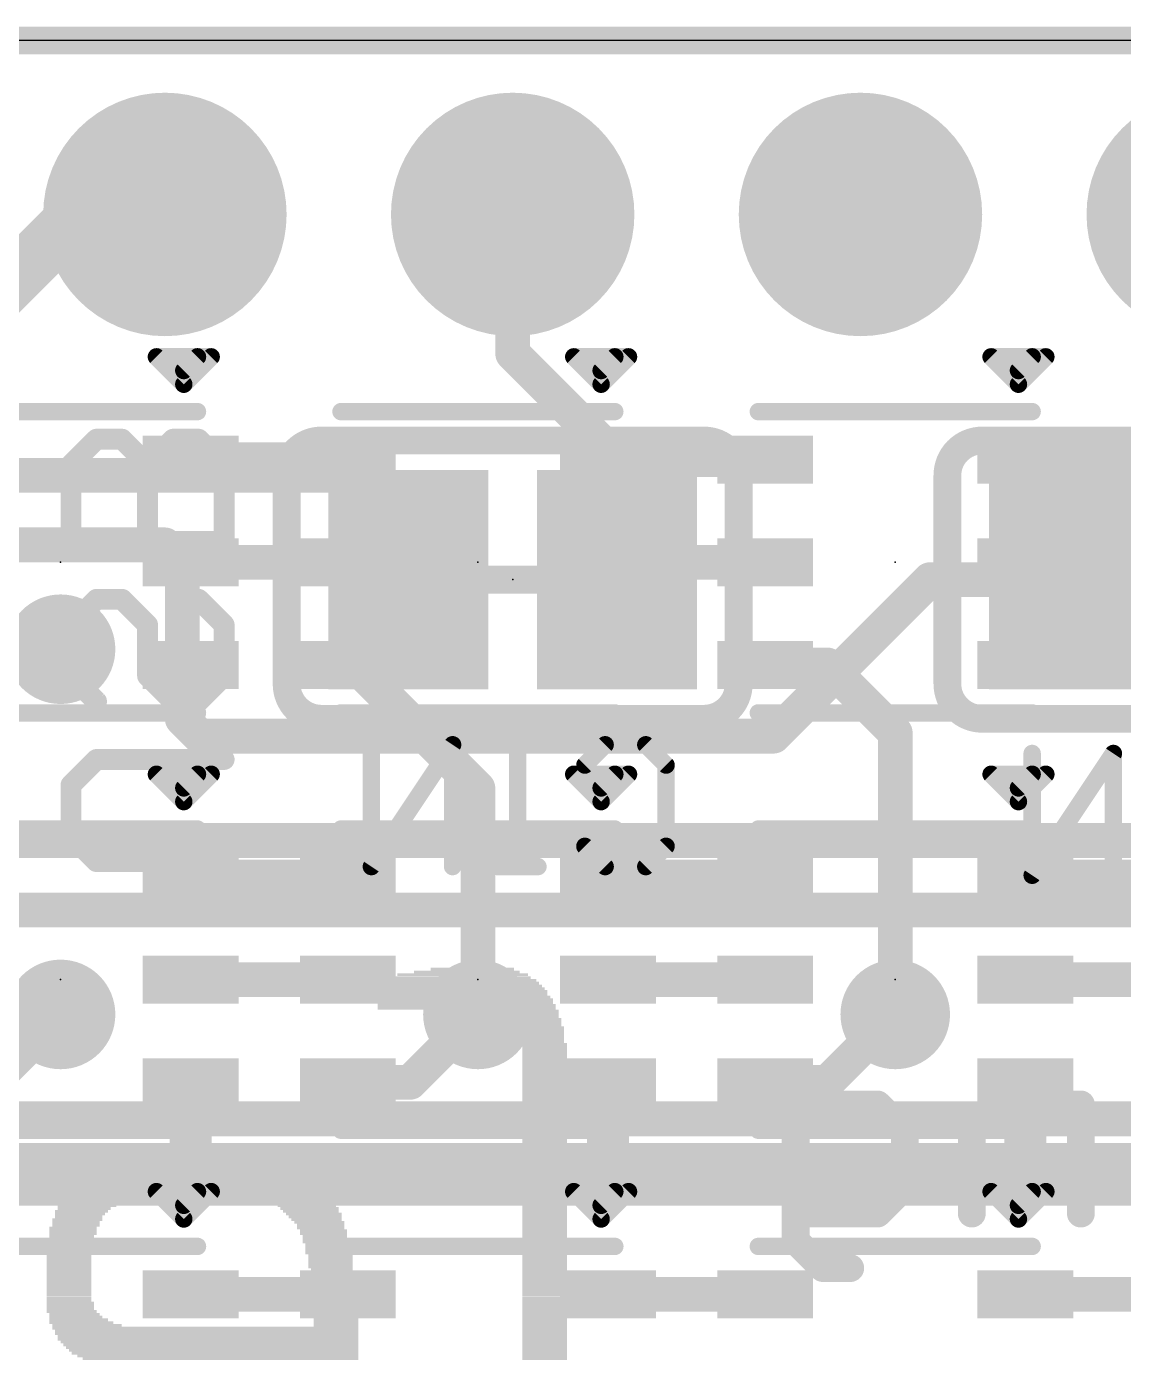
# Model space of a CAD drawing. Extents: x -6 to 62.2, y -4.9 to 32.6.
# Drawn here: x 20.58 to 28.59, y 13.24 to 22.96 of the extents above; entities that cross this region are included whole.
import ezdxf

# ---------------------------------------------------------------- set-up
doc = ezdxf.new("R2010")
doc.units = 0
for name, color, linetype in [('1', 12, 'CONTINUOUS'), ('16', 132, 'CONTINUOUS'), ('17', 110, 'CONTINUOUS'), ('18', 110, 'CONTINUOUS'), ('20', 53, 'CONTINUOUS'), ('21', 40, 'CONTINUOUS'), ('22', 6, 'CONTINUOUS'), ('23', 53, 'CONTINUOUS'), ('24', 53, 'CONTINUOUS')]:
    doc.layers.add(name, color=color, linetype=linetype)

# ---------------------------------------------------------------- blocks, each defined once
blk = doc.blocks.new('RECT')
blk.add_solid([(-0.5, -0.5), (0.5, -0.5), (-0.5, 0.5), (0.5, 0.5)])
blk = doc.blocks.new('ROUNDP')
at = {"const_width": 0.5}
blk.add_lwpolyline([(0, -0.25, 1), (0, 0.25, 1), (0, -0.25)], format="xyb", dxfattribs=at)
blk = doc.blocks.new('ROUNDV')
at = {"const_width": 0.5}
blk.add_lwpolyline([(0, -0.25, 1), (0, 0.25, 1), (0, -0.25)], format="xyb", dxfattribs=at)

msp = doc.modelspace()

# ---------------------------------------------------------------- linework, layer by layer
at = {"layer": '1'}
for points, const_width in [([(50.8, 22.86), (0, 22.86)], 0.2032), ([(22.926, 19.8), (21.778, 19.8)], 0.254), ([(25.974, 19.8), (24.826, 19.8)], 0.254), ([(27.874, 19.8), (29.022, 19.8)], 0.254), ([(22.926, 19.05), (21.778, 19.05)], 0.254), ([(25.974, 19.05), (24.826, 19.05)], 0.254), ([(29.022, 19.05), (27.874, 19.05)], 0.254), ([(20.828, 18.415), (20.332, 18.3)], 0.254), ([(22.926, 18.3), (22.975, 18.3)], 0.254), ([(22.975, 18.3), (23.876, 17.399)], 0.254), ([(26.428, 18.3), (25.974, 18.3)], 0.254), ([(26.428, 18.3), (26.924, 17.804)], 0.254), ([(26.924, 17.804), (26.924, 15.748)], 0.254), ([(23.876, 17.399), (23.876, 15.748)], 0.254), ([(22.926, 16.752), (21.778, 16.752)], 0.254), ([(24.826, 16.752), (25.974, 16.752)], 0.254), ([(29.022, 16.752), (27.874, 16.752)], 0.254), ([(22.926, 16.002), (21.778, 16.002)], 0.254), ([(25.974, 16.002), (24.826, 16.002)], 0.254), ([(27.874, 16.002), (29.022, 16.002)], 0.254), ([(20.828, 15.748), (20.332, 15.252)], 0.254), ([(23.876, 15.748), (23.38, 15.252)], 0.254), ([(26.924, 15.748), (26.428, 15.252)], 0.254), ([(21.778, 15.252), (21.778, 14.605)], 0.3048), ([(23.38, 15.252), (22.926, 15.252)], 0.254), ([(24.826, 15.252), (24.826, 14.605)], 0.3048), ([(26.428, 15.252), (25.974, 15.252)], 0.254), ([(27.874, 15.252), (27.874, 14.605)], 0.3048), ([(18.669, 14.605), (21.9075, 14.605)], 0.4064), ([(21.9075, 14.605), (24.892, 14.605)], 0.4064), ([(24.892, 14.605), (25.527, 14.605)], 0.4064), ([(25.527, 14.605), (29.7815, 14.605)], 0.4064), ([(21.778, 14.605), (21.9075, 14.605)], 0.3048), ([(24.826, 14.605), (24.892, 14.605)], 0.3048), ([(27.874, 14.605), (25.527, 14.605)], 0.3048), ([(21.778, 13.704), (22.926, 13.704)], 0.254), ([(24.826, 13.704), (25.974, 13.704)], 0.254), ([(29.022, 13.704), (27.874, 13.704)], 0.254)]:
    msp.add_lwpolyline(points, dxfattribs=dict(at, const_width=const_width))
for points, const_width in [([(21.778, 19.8635, 1), (21.778, 19.7365)], 0.127), ([(22.926, 19.7365, 1), (22.926, 19.8635)], 0.127), ([(24.826, 19.8635, 1), (24.826, 19.7365)], 0.127), ([(25.974, 19.7365, 1), (25.974, 19.8635)], 0.127), ([(27.874, 19.8635, 1), (27.874, 19.7365)], 0.127), ([(21.778, 19.1135, 1), (21.778, 18.9865)], 0.127), ([(22.926, 18.9865, 1), (22.926, 19.1135)], 0.127), ([(24.826, 19.1135, 1), (24.826, 18.9865)], 0.127), ([(25.974, 18.9865, 1), (25.974, 19.1135)], 0.127), ([(27.874, 19.1135, 1), (27.874, 18.9865)], 0.127), ([(20.8423, 18.3531, 1), (20.8137, 18.4769)], 0.127), ([(22.926, 18.3635, 1), (22.926, 18.2365)], 0.127), ([(23.0199, 18.3449, 1), (22.9301, 18.2551)], 0.127), ([(22.975, 18.2365, 1), (22.975, 18.3635)], 0.127), ([(25.974, 18.3635, 1), (25.974, 18.2365)], 0.127), ([(26.4729, 18.3449, 1), (26.3831, 18.2551)], 0.127), ([(26.428, 18.2365, 1), (26.428, 18.3635)], 0.127), ([(26.9875, 17.804, 1), (26.8605, 17.804)], 0.127), ([(26.8791, 17.7591, 1), (26.9689, 17.8489)], 0.127), ([(23.9395, 17.399, 1), (23.8125, 17.399)], 0.127), ([(23.8311, 17.3541, 1), (23.9209, 17.4439)], 0.127), ([(21.778, 16.8155, 1), (21.778, 16.6885)], 0.127), ([(22.926, 16.6885, 1), (22.926, 16.8155)], 0.127), ([(24.826, 16.8155, 1), (24.826, 16.6885)], 0.127), ([(25.974, 16.6885, 1), (25.974, 16.8155)], 0.127), ([(27.874, 16.8155, 1), (27.874, 16.6885)], 0.127), ([(21.778, 16.0655, 1), (21.778, 15.9385)], 0.127), ([(22.926, 15.9385, 1), (22.926, 16.0655)], 0.127), ([(24.826, 16.0655, 1), (24.826, 15.9385)], 0.127), ([(25.974, 15.9385, 1), (25.974, 16.0655)], 0.127), ([(27.874, 16.0655, 1), (27.874, 15.9385)], 0.127), ([(20.8729, 15.7031, 1), (20.7831, 15.7929)], 0.127), ([(23.9209, 15.7031, 1), (23.8311, 15.7929)], 0.127), ([(26.9689, 15.7031, 1), (26.8791, 15.7929)], 0.127), ([(23.8125, 15.748, 1), (23.9395, 15.748)], 0.127), ([(26.8605, 15.748, 1), (26.9875, 15.748)], 0.127), ([(21.8542, 15.252, 1), (21.7018, 15.252)], 0.1524), ([(22.926, 15.3155, 1), (22.926, 15.1885)], 0.127), ([(23.3351, 15.2969, 1), (23.4249, 15.2071)], 0.127), ([(23.38, 15.1885, 1), (23.38, 15.3155)], 0.127), ([(24.9022, 15.252, 1), (24.7498, 15.252)], 0.1524), ([(25.974, 15.3155, 1), (25.974, 15.1885)], 0.127), ([(26.3831, 15.2969, 1), (26.4729, 15.2071)], 0.127), ([(26.428, 15.1885, 1), (26.428, 15.3155)], 0.127), ([(27.9502, 15.252, 1), (27.7978, 15.252)], 0.1524), ([(21.9075, 14.7066, 1), (21.9075, 14.5034)], 0.2032), ([(21.9075, 14.5034, 1), (21.9075, 14.7066)], 0.2032), ([(24.892, 14.7066, 1), (24.892, 14.5034)], 0.2032), ([(24.892, 14.5034, 1), (24.892, 14.7066)], 0.2032), ([(25.527, 14.7066, 1), (25.527, 14.5034)], 0.2032), ([(25.527, 14.5034, 1), (25.527, 14.7066)], 0.2032), ([(21.778, 14.6812, 1), (21.778, 14.5288)], 0.1524), ([(21.7018, 14.605, 1), (21.8542, 14.605)], 0.1524), ([(21.9075, 14.5288, 1), (21.9075, 14.6812)], 0.1524), ([(24.826, 14.6812, 1), (24.826, 14.5288)], 0.1524), ([(24.7498, 14.605, 1), (24.9022, 14.605)], 0.1524), ([(24.892, 14.5288, 1), (24.892, 14.6812)], 0.1524), ([(25.527, 14.6812, 1), (25.527, 14.5288)], 0.1524), ([(27.7978, 14.605, 1), (27.9502, 14.605)], 0.1524), ([(27.874, 14.5288, 1), (27.874, 14.6812)], 0.1524), ([(21.778, 13.7675, 1), (21.778, 13.6405)], 0.127), ([(22.926, 13.6405, 1), (22.926, 13.7675)], 0.127), ([(24.826, 13.7675, 1), (24.826, 13.6405)], 0.127), ([(25.974, 13.6405, 1), (25.974, 13.7675)], 0.127), ([(27.874, 13.7675, 1), (27.874, 13.6405)], 0.127)]:
    msp.add_lwpolyline(points, format="xyb", dxfattribs=dict(at, const_width=const_width))
at = {"layer": '16'}
for points, const_width in [([(0, 22.86), (50.8, 22.86)], 0.2032), ([(19.685, 20.32), (20.955, 21.59)], 0.4064), ([(21.59, 21.59), (20.955, 21.59)], 0.4064), ([(24.13, 21.59), (24.13, 20.574)], 0.254), ([(24.13, 20.574), (24.892, 19.812)], 0.254), ([(24.892, 19.812), (24.892, 18.923)], 0.254), ([(22.86, 19.685), (15.621, 19.685)], 0.254), ([(23.368, 18.923), (22.86, 19.685)], 0.254), ([(21.59, 19.177), (15.24, 19.177)], 0.254), ([(21.717, 19.05), (21.59, 19.177)], 0.254), ([(21.717, 17.907), (21.717, 19.05)], 0.254), ([(27.178, 18.923), (26.035, 17.78)], 0.254), ([(28.194, 18.923), (27.178, 18.923)], 0.254), ([(21.844, 17.78), (21.717, 17.907)], 0.254), ([(26.035, 17.78), (21.844, 17.78)], 0.254), ([(44.069, 17.018), (11.557, 17.018)], 0.254), ([(42.6695, 16.51), (11.303, 16.51)], 0.254), ([(29.718, 14.986), (9.9695, 14.986)], 0.254), ([(29.4005, 14.478), (9.6139, 14.478)], 0.254)]:
    msp.add_lwpolyline(points, dxfattribs=dict(at, const_width=const_width))
for points, const_width in [([(20.955, 21.6916, 1), (20.955, 21.4884)], 0.2032), ([(21.0268, 21.5182, 1), (20.8832, 21.6618)], 0.2032), ([(21.59, 21.4884, 1), (21.59, 21.6916)], 0.2032), ([(24.1935, 21.59, 1), (24.0665, 21.59)], 0.127), ([(24.1749, 20.6189, 1), (24.0851, 20.5291)], 0.127), ([(24.0665, 20.574, 1), (24.1935, 20.574)], 0.127), ([(24.9555, 19.812, 1), (24.8285, 19.812)], 0.127), ([(24.8471, 19.7671, 1), (24.9369, 19.8569)], 0.127), ([(22.9128, 19.7202, 1), (22.8072, 19.6498)], 0.127), ([(22.86, 19.6215, 1), (22.86, 19.7485)], 0.127), ([(21.6349, 19.2219, 1), (21.5451, 19.1321)], 0.127), ([(21.59, 19.1135, 1), (21.59, 19.2405)], 0.127), ([(21.7805, 19.05, 1), (21.6535, 19.05)], 0.127), ([(21.6721, 19.0051, 1), (21.7619, 19.0949)], 0.127), ([(27.178, 18.9865, 1), (27.178, 18.8595)], 0.127), ([(27.2229, 18.8781, 1), (27.1331, 18.9679)], 0.127), ([(28.194, 18.8595, 1), (28.194, 18.9865)], 0.127), ([(23.3152, 18.8878, 1), (23.4208, 18.9582)], 0.127), ([(24.8285, 18.923, 1), (24.9555, 18.923)], 0.127), ([(21.7619, 17.9519, 1), (21.6721, 17.8621)], 0.127), ([(21.6535, 17.907, 1), (21.7805, 17.907)], 0.127), ([(21.844, 17.8435, 1), (21.844, 17.7165)], 0.127), ([(21.7991, 17.7351, 1), (21.8889, 17.8249)], 0.127), ([(25.9901, 17.8249, 1), (26.0799, 17.7351)], 0.127), ([(26.035, 17.7165, 1), (26.035, 17.8435)], 0.127)]:
    msp.add_lwpolyline(points, format="xyb", dxfattribs=dict(at, const_width=const_width))
at = {"layer": '20'}
msp.add_line((48.26, 22.86), (2.54, 22.86), dxfattribs=at)
at = {"layer": '21', "const_width": 0.0635}
for points in [[(21.5505, 20.5725, 1), (21.5055, 20.5275)], [(21.528, 20.5817, 1), (21.528, 20.5183)], [(21.628, 20.5817, 1), (21.628, 20.5183)], [(21.628, 20.5183, 1), (21.628, 20.5817)], [(21.828, 20.5817, 1), (21.828, 20.5183)], [(21.8505, 20.5275, 1), (21.8055, 20.5725)], [(21.9505, 20.5275, 1), (21.9055, 20.5725)], [(21.928, 20.5183, 1), (21.928, 20.5817)], [(21.928, 20.5183, 1), (21.928, 20.5817)], [(24.5985, 20.5725, 1), (24.5535, 20.5275)], [(24.576, 20.5817, 1), (24.576, 20.5183)], [(24.676, 20.5817, 1), (24.676, 20.5183)], [(24.676, 20.5183, 1), (24.676, 20.5817)], [(24.876, 20.5817, 1), (24.876, 20.5183)], [(24.8985, 20.5275, 1), (24.8535, 20.5725)], [(24.9985, 20.5275, 1), (24.9535, 20.5725)], [(24.976, 20.5183, 1), (24.976, 20.5817)], [(24.976, 20.5183, 1), (24.976, 20.5817)], [(27.6465, 20.5725, 1), (27.6015, 20.5275)], [(27.624, 20.5817, 1), (27.624, 20.5183)], [(27.724, 20.5817, 1), (27.724, 20.5183)], [(27.724, 20.5183, 1), (27.724, 20.5817)], [(27.924, 20.5817, 1), (27.924, 20.5183)], [(27.9465, 20.5275, 1), (27.9015, 20.5725)], [(28.0465, 20.5275, 1), (28.0015, 20.5725)], [(28.024, 20.5183, 1), (28.024, 20.5817)], [(28.024, 20.5183, 1), (28.024, 20.5817)], [(21.7055, 20.4725, 1), (21.7505, 20.4275)], [(24.7535, 20.4725, 1), (24.7985, 20.4275)], [(27.8015, 20.4725, 1), (27.8465, 20.4275)], [(21.7055, 20.3725, 1), (21.7505, 20.3275)], [(21.7055, 20.3275, 1), (21.7505, 20.3725)], [(24.7535, 20.3725, 1), (24.7985, 20.3275)], [(24.7535, 20.3275, 1), (24.7985, 20.3725)], [(27.8015, 20.3725, 1), (27.8465, 20.3275)], [(27.8015, 20.3275, 1), (27.8465, 20.3725)], [(21.828, 20.1183, 1), (21.828, 20.1818)], [(22.876, 20.1818, 1), (22.876, 20.1183)], [(24.876, 20.1183, 1), (24.876, 20.1818)], [(25.924, 20.1818, 1), (25.924, 20.1183)], [(27.924, 20.1183, 1), (27.924, 20.1818)], [(21.828, 17.9183, 1), (21.828, 17.9817)], [(22.876, 17.9817, 1), (22.876, 17.9183)], [(24.876, 17.9183, 1), (24.876, 17.9817)], [(25.924, 17.9817, 1), (25.924, 17.9183)], [(27.924, 17.9183, 1), (27.924, 17.9817)], [(21.5505, 17.5245, 1), (21.5055, 17.4795)], [(21.528, 17.5338, 1), (21.528, 17.4703)], [(21.628, 17.5338, 1), (21.628, 17.4703)], [(21.628, 17.4703, 1), (21.628, 17.5338)], [(21.828, 17.5338, 1), (21.828, 17.4703)], [(21.8505, 17.4795, 1), (21.8055, 17.5245)], [(21.9505, 17.4795, 1), (21.9055, 17.5245)], [(21.928, 17.4703, 1), (21.928, 17.5338)], [(21.928, 17.4703, 1), (21.928, 17.5338)], [(24.5985, 17.5245, 1), (24.5535, 17.4795)], [(24.576, 17.5338, 1), (24.576, 17.4703)], [(24.676, 17.5338, 1), (24.676, 17.4703)], [(24.676, 17.4703, 1), (24.676, 17.5338)], [(24.876, 17.5338, 1), (24.876, 17.4703)], [(24.8985, 17.4795, 1), (24.8535, 17.5245)], [(24.9985, 17.4795, 1), (24.9535, 17.5245)], [(24.976, 17.4703, 1), (24.976, 17.5338)], [(24.976, 17.4703, 1), (24.976, 17.5338)], [(27.6465, 17.5245, 1), (27.6015, 17.4795)], [(27.624, 17.5338, 1), (27.624, 17.4703)], [(27.724, 17.5338, 1), (27.724, 17.4703)], [(27.724, 17.4703, 1), (27.724, 17.5338)], [(27.924, 17.5338, 1), (27.924, 17.4703)], [(27.9465, 17.4795, 1), (27.9015, 17.5245)], [(28.0465, 17.4795, 1), (28.0015, 17.5245)], [(28.024, 17.4703, 1), (28.024, 17.5338)], [(28.024, 17.4703, 1), (28.024, 17.5338)], [(21.7055, 17.4245, 1), (21.7505, 17.3795)], [(24.7535, 17.4245, 1), (24.7985, 17.3795)], [(27.8015, 17.4245, 1), (27.8465, 17.3795)], [(21.7055, 17.3245, 1), (21.7505, 17.2795)], [(21.7055, 17.2795, 1), (21.7505, 17.3245)], [(24.7535, 17.3245, 1), (24.7985, 17.2795)], [(24.7535, 17.2795, 1), (24.7985, 17.3245)], [(27.8015, 17.3245, 1), (27.8465, 17.2795)], [(27.8015, 17.2795, 1), (27.8465, 17.3245)], [(21.828, 17.0703, 1), (21.828, 17.1337)], [(22.876, 17.1337, 1), (22.876, 17.0703)], [(24.876, 17.0703, 1), (24.876, 17.1337)], [(25.924, 17.1337, 1), (25.924, 17.0703)], [(27.924, 17.0703, 1), (27.924, 17.1337)], [(21.828, 14.8703, 1), (21.828, 14.9338)], [(22.876, 14.9338, 1), (22.876, 14.8703)], [(24.876, 14.8703, 1), (24.876, 14.9338)], [(25.924, 14.9338, 1), (25.924, 14.8703)], [(27.924, 14.8703, 1), (27.924, 14.9338)], [(21.5505, 14.4765, 1), (21.5055, 14.4315)], [(21.528, 14.4858, 1), (21.528, 14.4223)], [(21.628, 14.4858, 1), (21.628, 14.4223)], [(21.628, 14.4223, 1), (21.628, 14.4858)], [(21.828, 14.4858, 1), (21.828, 14.4223)], [(21.8505, 14.4315, 1), (21.8055, 14.4765)], [(21.9505, 14.4315, 1), (21.9055, 14.4765)], [(21.928, 14.4223, 1), (21.928, 14.4858)], [(21.928, 14.4223, 1), (21.928, 14.4858)], [(24.5985, 14.4765, 1), (24.5535, 14.4315)], [(24.576, 14.4858, 1), (24.576, 14.4223)], [(24.676, 14.4858, 1), (24.676, 14.4223)], [(24.676, 14.4223, 1), (24.676, 14.4858)], [(24.876, 14.4858, 1), (24.876, 14.4223)], [(24.8985, 14.4315, 1), (24.8535, 14.4765)], [(24.9985, 14.4315, 1), (24.9535, 14.4765)], [(24.976, 14.4223, 1), (24.976, 14.4858)], [(24.976, 14.4223, 1), (24.976, 14.4858)], [(27.6465, 14.4765, 1), (27.6015, 14.4315)], [(27.624, 14.4858, 1), (27.624, 14.4223)], [(27.724, 14.4858, 1), (27.724, 14.4223)], [(27.724, 14.4223, 1), (27.724, 14.4858)], [(27.924, 14.4858, 1), (27.924, 14.4223)], [(27.9465, 14.4315, 1), (27.9015, 14.4765)], [(28.0465, 14.4315, 1), (28.0015, 14.4765)], [(28.024, 14.4223, 1), (28.024, 14.4858)], [(28.024, 14.4223, 1), (28.024, 14.4858)], [(21.7055, 14.3765, 1), (21.7505, 14.3315)], [(24.7535, 14.3765, 1), (24.7985, 14.3315)], [(27.8015, 14.3765, 1), (27.8465, 14.3315)], [(21.7055, 14.2765, 1), (21.7505, 14.2315)], [(21.7055, 14.2315, 1), (21.7505, 14.2765)], [(24.7535, 14.2765, 1), (24.7985, 14.2315)], [(24.7535, 14.2315, 1), (24.7985, 14.2765)], [(27.8015, 14.2765, 1), (27.8465, 14.2315)], [(27.8015, 14.2315, 1), (27.8465, 14.2765)], [(21.828, 14.0222, 1), (21.828, 14.0858)], [(22.876, 14.0858, 1), (22.876, 14.0222)], [(24.876, 14.0222, 1), (24.876, 14.0858)], [(25.924, 14.0858, 1), (25.924, 14.0222)], [(27.924, 14.0222, 1), (27.924, 14.0858)]]:
    msp.add_lwpolyline(points, format="xyb", dxfattribs=at)
at = {"layer": '21', "const_width": 0.127}
for points in [[(21.628, 20.55), (21.528, 20.55)], [(21.528, 20.55), (21.728, 20.35)], [(21.928, 20.55), (21.628, 20.55)], [(21.728, 20.35), (21.928, 20.55)], [(21.828, 20.55), (21.728, 20.45)], [(21.928, 20.55), (21.828, 20.55)], [(24.676, 20.55), (24.576, 20.55)], [(24.576, 20.55), (24.776, 20.35)], [(24.976, 20.55), (24.676, 20.55)], [(24.776, 20.35), (24.976, 20.55)], [(24.876, 20.55), (24.776, 20.45)], [(24.976, 20.55), (24.876, 20.55)], [(27.724, 20.55), (27.624, 20.55)], [(27.624, 20.55), (27.824, 20.35)], [(28.024, 20.55), (27.724, 20.55)], [(27.824, 20.35), (28.024, 20.55)], [(27.924, 20.55), (27.824, 20.45)], [(28.024, 20.55), (27.924, 20.55)], [(19.828, 20.15), (21.828, 20.15)], [(22.876, 20.15), (24.876, 20.15)], [(25.924, 20.15), (27.924, 20.15)], [(19.828, 17.95), (21.828, 17.95)], [(22.876, 17.95), (24.876, 17.95)], [(25.924, 17.95), (27.924, 17.95)], [(21.628, 17.502), (21.528, 17.502)], [(21.528, 17.502), (21.728, 17.302)], [(21.928, 17.502), (21.628, 17.502)], [(21.728, 17.302), (21.928, 17.502)], [(21.828, 17.502), (21.728, 17.402)], [(21.928, 17.502), (21.828, 17.502)], [(24.676, 17.502), (24.576, 17.502)], [(24.576, 17.502), (24.776, 17.302)], [(24.976, 17.502), (24.676, 17.502)], [(24.776, 17.302), (24.976, 17.502)], [(24.876, 17.502), (24.776, 17.402)], [(24.976, 17.502), (24.876, 17.502)], [(27.724, 17.502), (27.624, 17.502)], [(27.624, 17.502), (27.824, 17.302)], [(28.024, 17.502), (27.724, 17.502)], [(27.824, 17.302), (28.024, 17.502)], [(27.924, 17.502), (27.824, 17.402)], [(28.024, 17.502), (27.924, 17.502)], [(19.828, 17.102), (21.828, 17.102)], [(22.876, 17.102), (24.876, 17.102)], [(25.924, 17.102), (27.924, 17.102)], [(19.828, 14.902), (21.828, 14.902)], [(22.876, 14.902), (24.876, 14.902)], [(25.924, 14.902), (27.924, 14.902)], [(21.628, 14.454), (21.528, 14.454)], [(21.528, 14.454), (21.728, 14.254)], [(21.928, 14.454), (21.628, 14.454)], [(21.728, 14.254), (21.928, 14.454)], [(21.828, 14.454), (21.728, 14.354)], [(21.928, 14.454), (21.828, 14.454)], [(24.676, 14.454), (24.576, 14.454)], [(24.576, 14.454), (24.776, 14.254)], [(24.976, 14.454), (24.676, 14.454)], [(24.776, 14.254), (24.976, 14.454)], [(24.876, 14.454), (24.776, 14.354)], [(24.976, 14.454), (24.876, 14.454)], [(27.724, 14.454), (27.624, 14.454)], [(27.624, 14.454), (27.824, 14.254)], [(28.024, 14.454), (27.724, 14.454)], [(27.824, 14.254), (28.024, 14.454)], [(27.924, 14.454), (27.824, 14.354)], [(28.024, 14.454), (27.924, 14.454)], [(19.828, 14.054), (21.828, 14.054)], [(22.876, 14.054), (24.876, 14.054)], [(25.924, 14.054), (27.924, 14.054)]]:
    msp.add_lwpolyline(points, dxfattribs=at)
at = {"layer": '22'}
for points, const_width in [([(21.0906, 19.9486), (20.9042, 19.7622)], 0.1524), ([(21.2771, 19.9486), (21.0906, 19.9486)], 0.1524), ([(21.4635, 19.7622), (21.2771, 19.9486)], 0.1524), ([(21.6499, 19.9486), (21.4635, 19.7622)], 0.1524), ([(21.8363, 19.9486), (21.6499, 19.9486)], 0.1524), ([(22.0228, 19.7622), (21.8363, 19.9486)], 0.1524), ([(25.527, 19.939), (22.733, 19.939)], 0.2032), ([(30.353, 19.939), (27.559, 19.939)], 0.2032), ([(20.9042, 19.7622), (20.9042, 19.2029)], 0.1524), ([(21.4635, 19.2029), (21.4635, 19.7622)], 0.1524), ([(22.0228, 19.2029), (22.0228, 19.7622)], 0.1524), ([(22.479, 18.161), (22.479, 19.685)], 0.2032), ([(25.781, 18.161), (25.781, 19.685)], 0.2032), ([(27.305, 18.161), (27.305, 19.685)], 0.2032), ([(20.9042, 19.2029), (22.0228, 19.2029)], 0.1524), ([(21.0906, 18.7792), (20.9042, 18.5928)], 0.1524), ([(21.2771, 18.7792), (21.0906, 18.7792)], 0.1524), ([(21.4635, 18.5928), (21.2771, 18.7792)], 0.1524), ([(21.8363, 18.7792), (22.0228, 18.5928)], 0.1524), ([(20.9042, 18.5928), (20.9042, 18.2199)], 0.1524), ([(21.4635, 18.2199), (21.4635, 18.5928)], 0.1524), ([(22.0228, 18.5928), (22.0228, 18.2199)], 0.1524), ([(20.9042, 18.2199), (21.0906, 18.0335)], 0.1524), ([(21.6499, 18.0335), (21.4635, 18.2199)], 0.1524), ([(22.0228, 18.2199), (21.8363, 18.0335)], 0.1524), ([(21.8363, 18.0335), (21.6499, 18.0335)], 0.1524), ([(22.733, 17.907), (25.527, 17.907)], 0.2032), ([(27.559, 17.907), (30.353, 17.907)], 0.2032), ([(23.6912, 17.7173), (23.098, 16.8275)], 0.127), ([(23.098, 16.8275), (23.098, 17.7173)], 0.127), ([(23.6912, 16.8275), (23.6912, 17.7173)], 0.127), ([(24.3148, 17.7173), (24.0183, 17.7173)], 0.127), ([(24.1666, 16.8275), (24.1666, 17.7173)], 0.127), ([(24.6572, 17.569), (24.8055, 17.7173)], 0.127), ([(24.8055, 17.7173), (25.1021, 17.7173)], 0.127), ([(25.1021, 17.7173), (25.2504, 17.569)], 0.127), ([(28.5172, 17.6538), (27.924, 16.764)], 0.127), ([(27.924, 16.764), (27.924, 17.6538)], 0.127), ([(28.5172, 16.764), (28.5172, 17.6538)], 0.127), ([(20.9042, 17.4234), (21.0906, 17.6098)], 0.1524), ([(21.0906, 17.6098), (22.0228, 17.6098)], 0.1524), ([(25.2504, 17.569), (25.2504, 16.9758)], 0.127), ([(20.9042, 17.0505), (20.9042, 17.4234)], 0.1524), ([(21.0906, 16.8641), (20.9042, 17.0505)], 0.1524), ([(24.8055, 16.8275), (24.6572, 16.9758)], 0.127), ([(25.2504, 16.9758), (25.1021, 16.8275)], 0.127), ([(22.0228, 16.8641), (21.0906, 16.8641)], 0.1524), ([(24.3148, 16.8275), (24.0183, 16.8275)], 0.127), ([(25.1021, 16.8275), (24.8055, 16.8275)], 0.127), ([(26.1969, 14.0947), (26.1969, 15.0904)], 0.2032), ([(26.1969, 15.0904), (26.7944, 15.0904)], 0.2032), ([(26.7944, 15.0904), (26.9935, 14.8913)], 0.2032), ([(27.6824, 15.0904), (27.4833, 14.8913)], 0.2032), ([(28.2798, 15.0904), (27.6824, 15.0904)], 0.2032), ([(28.2798, 14.2939), (28.2798, 15.0904)], 0.2032), ([(26.9935, 14.8913), (26.9935, 14.493)], 0.2032), ([(27.4833, 14.8913), (27.4833, 14.2939)], 0.2032), ([(26.9935, 14.493), (26.7944, 14.2939)], 0.2032), ([(26.7944, 14.2939), (26.1969, 14.2939)], 0.2032), ([(26.3961, 13.8956), (26.1969, 14.0947)], 0.2032), ([(26.5952, 13.8956), (26.3961, 13.8956)], 0.2032)]:
    msp.add_lwpolyline(points, dxfattribs=dict(at, const_width=const_width))
for points, const_width in [([(21.0906, 19.9867, 1), (21.0906, 19.9105)], 0.0762), ([(21.1176, 19.9217, 1), (21.0637, 19.9755)], 0.0762), ([(21.304, 19.9755, 1), (21.2501, 19.9217)], 0.0762), ([(21.2771, 19.9105, 1), (21.2771, 19.9867)], 0.0762), ([(21.6499, 19.9867, 1), (21.6499, 19.9105)], 0.0762), ([(21.6768, 19.9217, 1), (21.623, 19.9755)], 0.0762), ([(21.8633, 19.9755, 1), (21.8094, 19.9217)], 0.0762), ([(21.8363, 19.9105, 1), (21.8363, 19.9867)], 0.0762), ([(22.733, 19.939, 0.4142), (22.479, 19.685)], 0.2032), ([(22.733, 19.9898, 1), (22.733, 19.8882)], 0.1016), ([(22.733, 19.8882, 1), (22.733, 19.9898)], 0.1016), ([(25.781, 19.685, 0.4142), (25.527, 19.939)], 0.2032), ([(25.527, 19.9898, 1), (25.527, 19.8882)], 0.1016), ([(25.527, 19.8882, 1), (25.527, 19.9898)], 0.1016), ([(27.559, 19.939, 0.4142), (27.305, 19.685)], 0.2032), ([(27.559, 19.9898, 1), (27.559, 19.8882)], 0.1016), ([(27.559, 19.8882, 1), (27.559, 19.9898)], 0.1016), ([(20.9423, 19.7622, 1), (20.8661, 19.7622)], 0.0762), ([(20.8773, 19.7891, 1), (20.9311, 19.7352)], 0.0762), ([(21.4365, 19.7891, 1), (21.4904, 19.7352)], 0.0762), ([(21.5016, 19.7622, 1), (21.4254, 19.7622)], 0.0762), ([(21.4365, 19.7352, 1), (21.4904, 19.7891)], 0.0762), ([(22.0609, 19.7622, 1), (21.9847, 19.7622)], 0.0762), ([(21.9958, 19.7352, 1), (22.0497, 19.7891)], 0.0762), ([(22.5298, 19.685, 1), (22.4282, 19.685)], 0.1016), ([(22.4282, 19.685, 1), (22.5298, 19.685)], 0.1016), ([(25.8318, 19.685, 1), (25.7302, 19.685)], 0.1016), ([(25.7302, 19.685, 1), (25.8318, 19.685)], 0.1016), ([(27.3558, 19.685, 1), (27.2542, 19.685)], 0.1016), ([(27.2542, 19.685, 1), (27.3558, 19.685)], 0.1016), ([(20.9042, 19.241, 1), (20.9042, 19.1648)], 0.0762), ([(22.0228, 19.1648, 1), (22.0228, 19.241)], 0.0762), ([(20.8661, 19.2029, 1), (20.9423, 19.2029)], 0.0762), ([(21.4254, 19.2029, 1), (21.5016, 19.2029)], 0.0762), ([(21.9847, 19.2029, 1), (22.0609, 19.2029)], 0.0762), ([(21.0906, 18.8173, 1), (21.0906, 18.7411)], 0.0762), ([(21.1176, 18.7523, 1), (21.0637, 18.8061)], 0.0762), ([(21.304, 18.8061, 1), (21.2501, 18.7523)], 0.0762), ([(21.2771, 18.7411, 1), (21.2771, 18.8173)], 0.0762), ([(21.8633, 18.8061, 1), (21.8094, 18.7523)], 0.0762), ([(20.9423, 18.5928, 1), (20.8661, 18.5928)], 0.0762), ([(21.5016, 18.5928, 1), (21.4254, 18.5928)], 0.0762), ([(22.0609, 18.5928, 1), (21.9847, 18.5928)], 0.0762), ([(20.8773, 18.6197, 1), (20.9311, 18.5658)], 0.0762), ([(21.4365, 18.5658, 1), (21.4904, 18.6197)], 0.0762), ([(21.9958, 18.5658, 1), (22.0497, 18.6197)], 0.0762), ([(20.9311, 18.2469, 1), (20.8773, 18.193)], 0.0762), ([(21.4904, 18.2469, 1), (21.4365, 18.193)], 0.0762), ([(22.0497, 18.193, 1), (21.9958, 18.2469)], 0.0762), ([(20.8661, 18.2199, 1), (20.9423, 18.2199)], 0.0762), ([(21.4254, 18.2199, 1), (21.5016, 18.2199)], 0.0762), ([(21.9847, 18.2199, 1), (22.0609, 18.2199)], 0.0762), ([(22.479, 18.161, 0.4142), (22.733, 17.907)], 0.2032), ([(22.5298, 18.161, 1), (22.4282, 18.161)], 0.1016), ([(22.4282, 18.161, 1), (22.5298, 18.161)], 0.1016), ([(25.527, 17.907, 0.4142), (25.781, 18.161)], 0.2032), ([(25.8318, 18.161, 1), (25.7302, 18.161)], 0.1016), ([(25.7302, 18.161, 1), (25.8318, 18.161)], 0.1016), ([(27.305, 18.161, 0.4142), (27.559, 17.907)], 0.2032), ([(27.3558, 18.161, 1), (27.2542, 18.161)], 0.1016), ([(27.2542, 18.161, 1), (27.3558, 18.161)], 0.1016), ([(21.0637, 18.0066, 1), (21.1176, 18.0604)], 0.0762), ([(21.6499, 18.0716, 1), (21.6499, 17.9954)], 0.0762), ([(21.623, 18.0066, 1), (21.6768, 18.0604)], 0.0762), ([(21.8094, 18.0604, 1), (21.8633, 18.0066)], 0.0762), ([(21.8363, 17.9954, 1), (21.8363, 18.0716)], 0.0762), ([(22.733, 17.9578, 1), (22.733, 17.8562)], 0.1016), ([(22.733, 17.8562, 1), (22.733, 17.9578)], 0.1016), ([(25.527, 17.9578, 1), (25.527, 17.8562)], 0.1016), ([(25.527, 17.8562, 1), (25.527, 17.9578)], 0.1016), ([(27.559, 17.9578, 1), (27.559, 17.8562)], 0.1016), ([(27.559, 17.8562, 1), (27.559, 17.9578)], 0.1016), ([(23.1297, 17.7173, 1), (23.0662, 17.7173)], 0.0635), ([(23.7229, 17.7173, 1), (23.6594, 17.7173)], 0.0635), ([(23.7176, 17.6996, 1), (23.6647, 17.7349)], 0.0635), ([(24.0183, 17.749, 1), (24.0183, 17.6855)], 0.0635), ([(24.1983, 17.7173, 1), (24.1348, 17.7173)], 0.0635), ([(24.3148, 17.6855, 1), (24.3148, 17.749)], 0.0635), ([(24.8055, 17.749, 1), (24.8055, 17.6855)], 0.0635), ([(24.8279, 17.6948, 1), (24.783, 17.7397)], 0.0635), ([(25.1245, 17.7397, 1), (25.0796, 17.6948)], 0.0635), ([(25.1021, 17.6855, 1), (25.1021, 17.749)], 0.0635), ([(27.9557, 17.6538, 1), (27.8922, 17.6538)], 0.0635), ([(28.5489, 17.6538, 1), (28.4854, 17.6538)], 0.0635), ([(28.5436, 17.6361, 1), (28.4907, 17.6714)], 0.0635), ([(21.0906, 17.6479, 1), (21.0906, 17.5717)], 0.0762), ([(21.1176, 17.5829, 1), (21.0637, 17.6367)], 0.0762), ([(22.0228, 17.5717, 1), (22.0228, 17.6479)], 0.0762), ([(24.6347, 17.5914, 1), (24.6796, 17.5465)], 0.0635), ([(25.2821, 17.569, 1), (25.2186, 17.569)], 0.0635), ([(25.2279, 17.5465, 1), (25.2728, 17.5914)], 0.0635), ([(20.9423, 17.4234, 1), (20.8661, 17.4234)], 0.0762), ([(20.8773, 17.4503, 1), (20.9311, 17.3964)], 0.0762), ([(20.9311, 17.0775, 1), (20.8773, 17.0236)], 0.0762), ([(20.8661, 17.0505, 1), (20.9423, 17.0505)], 0.0762), ([(24.6796, 16.9982, 1), (24.6347, 16.9533)], 0.0635), ([(25.2186, 16.9758, 1), (25.2821, 16.9758)], 0.0635), ([(25.2728, 16.9533, 1), (25.2279, 16.9982)], 0.0635), ([(21.0906, 16.9022, 1), (21.0906, 16.826)], 0.0762), ([(21.0637, 16.8372, 1), (21.1176, 16.891)], 0.0762), ([(22.0228, 16.826, 1), (22.0228, 16.9022)], 0.0762), ([(23.0662, 16.8275, 1), (23.1297, 16.8275)], 0.0635), ([(23.0716, 16.8451, 1), (23.1244, 16.8099)], 0.0635), ([(23.6594, 16.8275, 1), (23.7229, 16.8275)], 0.0635), ([(24.0183, 16.8592, 1), (24.0183, 16.7958)], 0.0635), ([(24.1348, 16.8275, 1), (24.1983, 16.8275)], 0.0635), ([(24.3148, 16.7958, 1), (24.3148, 16.8592)], 0.0635), ([(24.8055, 16.8592, 1), (24.8055, 16.7958)], 0.0635), ([(24.783, 16.805, 1), (24.8279, 16.85)], 0.0635), ([(25.0796, 16.85, 1), (25.1245, 16.805)], 0.0635), ([(25.1021, 16.7958, 1), (25.1021, 16.8592)], 0.0635), ([(27.8976, 16.7816, 1), (27.9504, 16.7464)], 0.0635), ([(27.8922, 16.764, 1), (27.9557, 16.764)], 0.0635), ([(28.4854, 16.764, 1), (28.5489, 16.764)], 0.0635), ([(26.2477, 15.0904, 1), (26.1461, 15.0904)], 0.1016), ([(26.1969, 15.1412, 1), (26.1969, 15.0396)], 0.1016), ([(26.8303, 15.1263, 1), (26.7584, 15.0545)], 0.1016), ([(26.7944, 15.0396, 1), (26.7944, 15.1412)], 0.1016), ([(27.6824, 15.1412, 1), (27.6824, 15.0396)], 0.1016), ([(27.7183, 15.0545, 1), (27.6465, 15.1263)], 0.1016), ([(28.3306, 15.0904, 1), (28.229, 15.0904)], 0.1016), ([(28.2798, 15.0396, 1), (28.2798, 15.1412)], 0.1016), ([(27.0443, 14.8913, 1), (26.9427, 14.8913)], 0.1016), ([(26.9576, 14.8553, 1), (27.0294, 14.9272)], 0.1016), ([(27.5341, 14.8913, 1), (27.4325, 14.8913)], 0.1016), ([(27.4474, 14.9272, 1), (27.5192, 14.8553)], 0.1016), ([(27.0294, 14.4571, 1), (26.9576, 14.5289)], 0.1016), ([(26.9427, 14.493, 1), (27.0443, 14.493)], 0.1016), ([(26.1969, 14.3447, 1), (26.1969, 14.2431)], 0.1016), ([(26.7944, 14.2431, 1), (26.7944, 14.3447)], 0.1016), ([(26.7584, 14.3298, 1), (26.8303, 14.2579)], 0.1016), ([(27.4325, 14.2939, 1), (27.5341, 14.2939)], 0.1016), ([(28.229, 14.2939, 1), (28.3306, 14.2939)], 0.1016), ([(26.2329, 14.1306, 1), (26.161, 14.0588)], 0.1016), ([(26.1461, 14.0947, 1), (26.2477, 14.0947)], 0.1016), ([(26.3961, 13.9464, 1), (26.3961, 13.8448)], 0.1016), ([(26.5952, 13.8448, 1), (26.5952, 13.9464)], 0.1016), ([(26.3602, 13.8597, 1), (26.432, 13.9315)], 0.1016)]:
    msp.add_lwpolyline(points, format="xyb", dxfattribs=dict(at, const_width=const_width))
at = {"layer": '23'}
for p in [(20.828, 19.05), (23.876, 19.05), (26.924, 19.05), (20.828, 16.002), (23.876, 16.002), (26.924, 16.002)]:
    msp.add_point(p, dxfattribs=at)
at = {"layer": '24'}
msp.add_point((24.13, 18.923), dxfattribs=at)

# ---------------------------------------------------------------- block references
at = {"layer": '1', "xscale": 0.7, "yscale": 0.35}
for p in [(21.778, 19.8), (22.926, 19.8), (24.826, 19.8), (25.974, 19.8), (27.874, 19.8), (21.778, 19.05), (22.926, 19.05), (24.826, 19.05), (25.974, 19.05), (27.874, 19.05), (21.778, 18.3), (22.926, 18.3), (24.826, 18.3), (25.974, 18.3), (27.874, 18.3), (21.778, 16.752), (22.926, 16.752), (24.826, 16.752), (25.974, 16.752), (27.874, 16.752), (21.778, 16.002), (22.926, 16.002), (24.826, 16.002), (25.974, 16.002), (27.874, 16.002), (21.778, 15.252), (22.926, 15.252), (24.826, 15.252), (25.974, 15.252), (27.874, 15.252), (21.778, 13.704), (22.926, 13.704), (24.826, 13.704), (25.974, 13.704), (27.874, 13.704)]:
    msp.add_blockref('RECT', p, dxfattribs=at)
at = {"layer": '16', "xscale": 1.1684, "yscale": 1.6002, "rotation": 180}
for p in [(23.368, 18.923), (24.892, 18.923), (28.194, 18.923)]:
    msp.add_blockref('RECT', p, dxfattribs=at)
at = {"layer": '16', "xscale": 0.635, "yscale": 0.2032}
msp.add_blockref('RECT', (24.13, 18.923), dxfattribs=at)
at = {"layer": '17', "xscale": 1.778, "yscale": 1.778}
for p in [(21.59, 21.59), (21.59, 21.59), (24.13, 21.59), (24.13, 21.59), (26.67, 21.59), (26.67, 21.59), (29.21, 21.59), (29.21, 21.59)]:
    msp.add_blockref('ROUNDP', p, dxfattribs=at)
at = {"layer": '18', "xscale": 0.8001, "yscale": 0.8001}
for p in [(20.828, 18.415), (20.828, 18.415), (20.828, 15.748), (20.828, 15.748), (23.876, 15.748), (23.876, 15.748), (26.924, 15.748), (26.924, 15.748)]:
    msp.add_blockref('ROUNDV', p, dxfattribs=at)
at = {"layer": '22', "yscale": 0.0203, "rotation": 180}
for p, xscale in [((23.7642, 16.0376), 0.955), ((23.7947, 16.0579), 0.7722), ((23.8354, 16.0782), 0.6096), ((23.8963, 16.0985), 0.2845), ((23.7439, 15.9563), 1.1989), ((23.7236, 15.9969), 1.1582), ((23.7338, 15.9766), 1.1786), ((23.7541, 15.936), 1.2192), ((23.7338, 16.0172), 1.0566), ((23.7642, 15.9156), 1.2395), ((23.7642, 15.8953), 1.2395), ((23.7744, 15.875), 1.2598), ((23.7846, 15.8547), 1.2802), ((23.7846, 15.8344), 1.2802), ((23.7947, 15.814), 1.3005), ((23.7947, 15.7937), 1.3005), ((24.2214, 15.7734), 0.4877), ((24.2519, 15.7531), 0.4267), ((24.2621, 15.7328), 0.4064), ((24.2926, 15.7124), 0.3861), ((24.3027, 15.6921), 0.3658), ((24.323, 15.6515), 0.3658), ((24.3129, 15.6718), 0.3454), ((24.3332, 15.6312), 0.3454), ((24.3332, 15.6108), 0.3454), ((24.3434, 15.5905), 0.3251), ((24.3434, 15.5702), 0.3251), ((24.3434, 15.5499), 0.3251), ((24.3535, 15.5296), 0.3454), ((24.3637, 15.5092), 0.3251), ((24.3637, 15.4889), 0.3251), ((24.3637, 15.4686), 0.3251), ((24.3637, 15.4483), 0.3251), ((24.3637, 15.428), 0.3251), ((24.3637, 15.4076), 0.3251), ((24.3637, 15.3873), 0.3251), ((24.3637, 15.367), 0.3251), ((24.3637, 15.3467), 0.3251), ((24.3637, 15.3264), 0.3251), ((24.3637, 15.306), 0.3251), ((24.3637, 15.2857), 0.3251), ((24.3637, 15.2654), 0.3251), ((24.3637, 15.2451), 0.3251), ((24.3637, 15.2248), 0.3251), ((24.3637, 15.2044), 0.3251), ((24.3637, 15.1841), 0.3251), ((24.3637, 15.1638), 0.3251), ((24.3637, 15.1435), 0.3251), ((24.3637, 15.1232), 0.3251), ((24.3637, 15.1028), 0.3251), ((24.3637, 15.0825), 0.3251), ((24.3637, 15.0622), 0.3251), ((24.3637, 15.0419), 0.3251), ((24.3637, 15.0216), 0.3251), ((24.3637, 15.0012), 0.3251), ((24.3637, 14.9809), 0.3251), ((24.3637, 14.9606), 0.3251), ((24.3637, 14.9403), 0.3251), ((24.3637, 14.92), 0.3251), ((24.3637, 14.8996), 0.3251), ((24.3637, 14.8793), 0.3251), ((24.3637, 14.859), 0.3251), ((24.3637, 14.8387), 0.3251), ((24.3637, 14.8184), 0.3251), ((24.3637, 14.798), 0.3251), ((24.3637, 14.7777), 0.3251), ((21.8135, 14.6761), 1.4021), ((21.8034, 14.6964), 1.3005), ((21.8034, 14.7168), 1.1786), ((21.8034, 14.7371), 0.9754), ((21.7932, 14.7574), 0.6706), ((24.2011, 14.7371), 1.6662), ((24.1706, 14.6964), 1.6053), ((24.1605, 14.6761), 1.585), ((24.191, 14.7168), 1.6459), ((24.3637, 14.7574), 0.3251), ((21.8135, 14.5745), 1.7272), ((21.8135, 14.5948), 1.6866), ((21.8135, 14.6152), 1.6053), ((21.8135, 14.6355), 1.5646), ((21.8135, 14.6558), 1.4834), ((24.1198, 14.6355), 1.5037), ((24.1097, 14.6152), 1.4834), ((24.069, 14.5745), 1.4021), ((24.1402, 14.6558), 1.5443), ((24.0894, 14.5948), 1.4427), ((21.8237, 14.4729), 1.9101), ((21.8135, 14.5136), 1.8491), ((21.8237, 14.4932), 1.8694), ((21.8135, 14.5339), 1.8085), ((21.8135, 14.5542), 1.7678), ((24.0589, 14.5542), 1.3818), ((24.0284, 14.5136), 1.3208), ((24.0081, 14.4932), 1.2802), ((24.0386, 14.5339), 1.3411), ((23.9878, 14.4729), 1.2395), ((21.1023, 14.412), 0.5486), ((21.0718, 14.3916), 0.4877), ((21.8135, 14.4526), 1.9304), ((21.1734, 14.4323), 0.6502), ((22.4638, 14.4323), 0.6706), ((22.5349, 14.412), 0.569), ((22.5654, 14.3916), 0.508), ((23.9776, 14.4526), 1.2192), ((23.9573, 14.4323), 1.1786), ((24.3637, 14.412), 0.3251), ((24.3637, 14.3916), 0.3251), ((20.9804, 14.3104), 0.3861), ((20.9702, 14.29), 0.3658), ((21.0007, 14.3307), 0.3861), ((21.0312, 14.3713), 0.447), ((21.021, 14.351), 0.4267), ((22.606, 14.3713), 0.4674), ((22.6263, 14.351), 0.4267), ((22.6466, 14.3307), 0.4267), ((22.6568, 14.3104), 0.4064), ((22.6771, 14.29), 0.4064), ((24.3637, 14.3713), 0.3251), ((24.3637, 14.351), 0.3251), ((24.3637, 14.3307), 0.3251), ((24.3637, 14.3104), 0.3251), ((24.3637, 14.29), 0.3251), ((20.9194, 14.1884), 0.3454), ((20.9499, 14.2494), 0.3658), ((20.9398, 14.2291), 0.3454), ((20.9398, 14.2088), 0.3454), ((20.9601, 14.2697), 0.3454), ((22.6873, 14.2697), 0.3861), ((22.6974, 14.2494), 0.3658), ((22.7178, 14.2291), 0.3658), ((22.7279, 14.2088), 0.3454), ((22.7279, 14.1884), 0.3454), ((24.3637, 14.2697), 0.3251), ((24.3637, 14.2494), 0.3251), ((24.3637, 14.2291), 0.3251), ((24.3637, 14.2088), 0.3251), ((24.3637, 14.1884), 0.3251), ((20.9194, 14.1681), 0.3454), ((20.9194, 14.1478), 0.3454), ((20.9093, 14.1275), 0.3251), ((20.9093, 14.1072), 0.3251), ((20.9093, 14.0868), 0.3251), ((22.7482, 14.1681), 0.3454), ((22.7482, 14.1478), 0.3454), ((22.7584, 14.1275), 0.3251), ((22.7584, 14.1072), 0.3251), ((22.7686, 14.0868), 0.3454), ((24.3637, 14.1681), 0.3251), ((24.3637, 14.1478), 0.3251), ((24.3637, 14.1275), 0.3251), ((24.3637, 14.1072), 0.3251), ((24.3637, 14.0868), 0.3251), ((20.8991, 14.0665), 0.3454), ((20.889, 14.0462), 0.3251), ((20.889, 14.0259), 0.3251), ((20.889, 14.0056), 0.3251), ((20.889, 13.9852), 0.3251), ((22.7787, 14.0665), 0.3251), ((22.7787, 14.0462), 0.3251), ((22.7787, 14.0259), 0.3251), ((22.7787, 14.0056), 0.3251), ((22.799, 13.9852), 0.3251), ((24.3637, 14.0665), 0.3251), ((24.3637, 14.0462), 0.3251), ((24.3637, 14.0259), 0.3251), ((24.3637, 14.0056), 0.3251), ((24.3637, 13.9852), 0.3251), ((20.889, 13.9649), 0.3251), ((20.889, 13.9446), 0.3251), ((20.889, 13.9243), 0.3251), ((20.889, 13.904), 0.3251), ((22.799, 13.9649), 0.3251), ((22.799, 13.9446), 0.3251), ((22.799, 13.9243), 0.3251), ((22.799, 13.904), 0.3251), ((24.3637, 13.9649), 0.3251), ((24.3637, 13.9446), 0.3251), ((24.3637, 13.9243), 0.3251), ((24.3637, 13.904), 0.3251), ((20.889, 13.8836), 0.3251), ((20.889, 13.8633), 0.3251), ((20.889, 13.843), 0.3251), ((20.889, 13.8227), 0.3251), ((20.889, 13.8024), 0.3251), ((22.8092, 13.8836), 0.3048), ((22.8092, 13.8633), 0.3048), ((22.8194, 13.843), 0.3251), ((22.8194, 13.8227), 0.3251), ((22.8194, 13.8024), 0.3251), ((24.3637, 13.8836), 0.3251), ((24.3637, 13.8633), 0.3251), ((24.3637, 13.843), 0.3251), ((24.3637, 13.8227), 0.3251), ((24.3637, 13.8024), 0.3251), ((20.889, 13.782), 0.3251), ((20.889, 13.7617), 0.3251), ((20.889, 13.7414), 0.3251), ((20.889, 13.7211), 0.3251), ((20.889, 13.7008), 0.3251), ((22.8194, 13.782), 0.3251), ((22.8194, 13.7617), 0.3251), ((22.8194, 13.7414), 0.3251), ((22.8194, 13.7211), 0.3251), ((22.8194, 13.7008), 0.3251), ((24.3637, 13.782), 0.3251), ((24.3637, 13.7617), 0.3251), ((24.3637, 13.7414), 0.3251), ((24.3637, 13.7211), 0.3251), ((24.3637, 13.7008), 0.3251), ((20.889, 13.6804), 0.3251), ((20.889, 13.6601), 0.3251), ((20.8991, 13.6398), 0.3454), ((20.8991, 13.6195), 0.3454), ((20.8991, 13.5992), 0.3454), ((22.8295, 13.6804), 0.3048), ((22.8295, 13.6601), 0.3048), ((22.8295, 13.6398), 0.3048), ((22.8295, 13.6195), 0.3048), ((22.8295, 13.5992), 0.3048), ((24.3637, 13.6804), 0.3251), ((24.3637, 13.6601), 0.3251), ((24.3637, 13.6398), 0.3251), ((24.3637, 13.6195), 0.3251), ((24.3637, 13.5992), 0.3251), ((20.9093, 13.5788), 0.3658), ((20.9296, 13.5585), 0.3658), ((20.9398, 13.5382), 0.3861), ((20.9601, 13.5179), 0.4267), ((22.8397, 13.5788), 0.3251), ((22.8397, 13.5585), 0.3251), ((22.8397, 13.5382), 0.3251), ((22.8397, 13.5179), 0.3251), ((24.3637, 13.5788), 0.3251), ((24.3637, 13.5585), 0.3251), ((24.3637, 13.5382), 0.3251), ((24.3637, 13.5179), 0.3251), ((20.9804, 13.4976), 0.4674), ((21.021, 13.4772), 0.508), ((21.8846, 13.4569), 2.2352), ((21.8948, 13.4366), 2.2149), ((21.8948, 13.4163), 2.2149), ((22.8397, 13.4976), 0.3251), ((22.8397, 13.4772), 0.3251), ((24.3637, 13.4976), 0.3251), ((24.3637, 13.4772), 0.3251), ((24.3637, 13.4569), 0.3251), ((24.3637, 13.4366), 0.3251), ((24.3637, 13.4163), 0.3251), ((21.905, 13.396), 2.1946), ((21.905, 13.3756), 2.1946), ((21.9151, 13.3553), 2.1742), ((21.9253, 13.335), 2.1539), ((21.9354, 13.3147), 2.1336), ((24.3637, 13.396), 0.3251), ((24.3637, 13.3756), 0.3251), ((24.3637, 13.3553), 0.3251), ((24.3637, 13.335), 0.3251), ((24.3637, 13.3147), 0.3251), ((21.9456, 13.2944), 2.1133), ((21.9558, 13.274), 2.093), ((21.9761, 13.2537), 2.0523), ((21.9964, 13.2334), 2.0117), ((24.3637, 13.2944), 0.3251), ((24.3637, 13.274), 0.3251), ((24.3637, 13.2537), 0.3251), ((24.3637, 13.2334), 0.3251)]:
    msp.add_blockref('RECT', p, dxfattribs=dict(at, xscale=xscale))

doc.saveas('drawing.dxf')
